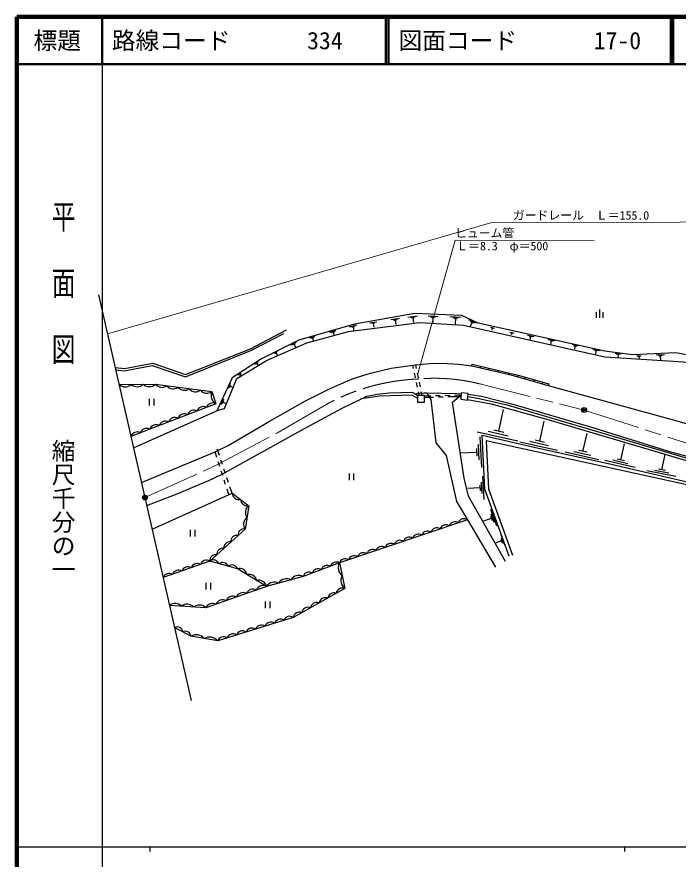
# Model space of a CAD drawing. Units: millimetres, scale not verified. Extents: x 40000 to 680000, y 20000 to 380000.
# Drawn here: x 40000 to 179292, y 202409 to 380000 of the extents above; entities that cross this region are included whole.
import ezdxf
from ezdxf.enums import TextEntityAlignment as Align

# ---------------------------------------------------------------- set-up
doc = ezdxf.new("R2010")
doc.units = ezdxf.units.MM
doc.header["$LTSCALE"] = 1000
doc.header["$PDMODE"] = 32
doc.header["$PDSIZE"] = 500
doc.linetypes.add('CHAIN', pattern=[18.5, 12, -1.5, 3.5, -1.5])
for name, color, linetype, lineweight in [('M-BGD', 7, 'Continuous', 25), ('M-BMK', 2, 'CHAIN', 13), ('M-BMK-SRVR', 3, 'Continuous', 25), ('M-STR-HTXT', 7, 'Continuous', 13), ('M-TTL', 2, 'Continuous', 140), ('M-TTL-BAND', 7, 'Continuous', 25), ('M-TTL-LINE', 7, 'Continuous', 50)]:
    doc.layers.add(name, color=color, linetype=linetype, lineweight=lineweight)
doc.layers.add('M-OTRS', color=6, linetype='Continuous')
doc.layers.add('M-TTL-TXT', color=7, linetype='Continuous')
doc.styles.add('@ＭＳ ゴシック', font='')
doc.styles.add('ＭＳ ゴシック', font='')
doc.styles.get('@ＭＳ ゴシック').set_extended_font_data('@MS Gothic')
doc.styles.get('ＭＳ ゴシック').set_extended_font_data('MS Gothic')

msp = doc.modelspace()

# ---------------------------------------------------------------- linework, layer by layer
at = {"layer": 'M-BGD'}
for p, q in [((162812, 316526), (162812, 318276)), ((118765, 316191), (120581, 316445)), ((119236, 316133), (120144, 316260)), ((122371, 316709), (124359, 316986)), ((122886, 316646), (123880, 316784)), ((123153, 316548), (123650, 316617)), ((123402, 316582), (123550, 315522)), ((126658, 316934), (128672, 316824)), ((127154, 316772), (128161, 316717)), ((127398, 316624), (127902, 316597)), ((127650, 316610), (127592, 315536)), ((131231, 316821), (133579, 316694)), ((131809, 316633), (132983, 316569)), ((132094, 316461), (132681, 316429)), ((132388, 316445), (132320, 315192)), ((135112, 316161), (136801, 315456)), ((162112, 316526), (162112, 317751)), ((163512, 316526), (163512, 317751)), ((110038, 314617), (111608, 315052)), ((110460, 314621), (111244, 314838)), ((110685, 314571), (111077, 314679)), ((110881, 314625), (110916, 313757)), ((114291, 315484), (115793, 315693)), ((114680, 315436), (115432, 315541)), ((114882, 315362), (115258, 315414)), ((115070, 315388), (115164, 314585)), ((119480, 316044), (119934, 316108)), ((119707, 316076), (119842, 315107)), ((135487, 315872), (136332, 315520)), ((135862, 315583), (135487, 314683)), ((135651, 315671), (136073, 315495)), ((139745, 314545), (140517, 314377)), ((139916, 314400), (140302, 314316)), ((140109, 314358), (140019, 313946)), ((101664, 312310), (102754, 312612)), ((105930, 313539), (107236, 313901)), ((106305, 313455), (106958, 313637)), ((106632, 313546), (106825, 312849)), ((143864, 313550), (144669, 313375)), ((144042, 313399), (144444, 313312)), ((144243, 313355), (144149, 312926)), ((147573, 312908), (148949, 312608)), ((147877, 312649), (148565, 312500)), ((148221, 312574), (148061, 311841)), ((97695, 310840), (98900, 311446)), ((98077, 310830), (98680, 311134)), ((98378, 310982), (98702, 310339)), ((101977, 312240), (102522, 312391)), ((102249, 312316), (102410, 311735)), ((151835, 312069), (153379, 311733)), ((152199, 311882), (152971, 311714)), ((152369, 311737), (152755, 311653)), ((152562, 311695), (152383, 310872)), ((156943, 311004), (158364, 310694)), ((94034, 309117), (94954, 309580)), ((94326, 309110), (94786, 309341)), ((94556, 309225), (94803, 308735)), ((157257, 310737), (157967, 310582)), ((157612, 310660), (157447, 309902)), ((161238, 310000), (162841, 309651)), ((161615, 309806), (162417, 309632)), ((161793, 309656), (162193, 309568)), ((161993, 309612), (161807, 308757)), ((165999, 309071), (167301, 308931)), ((90035, 306787), (90903, 307338)), ((166306, 308862), (166957, 308792)), ((166631, 308827), (166557, 308133)), ((170597, 308530), (171469, 308563)), ((170820, 308422), (171256, 308439)), ((171038, 308430), (171056, 307966)), ((174632, 308747), (176420, 308815)), ((175083, 308645), (175977, 308679)), ((175311, 308534), (175758, 308551)), ((175535, 308543), (175571, 307589)), ((90326, 306809), (90760, 307085)), ((90543, 306947), (90837, 306484)), ((123569, 305834), (123418, 306544)), ((123971, 306622), (124123, 305880)), ((137649, 306343), (137565, 305986)), ((137649, 306343), (137568, 305998)), ((139462, 305916), (139381, 305571)), ((86565, 304527), (87274, 304977)), ((86803, 304545), (87157, 304770)), ((86980, 304657), (87220, 304279)), ((123986, 303878), (123778, 304856)), ((124324, 304901), (124525, 303921)), ((141442, 305450), (141363, 305117)), ((143556, 304952), (143481, 304632)), ((145567, 304479), (145473, 304082)), ((147066, 304043), (146954, 303658)), ((84511, 301655), (85033, 302766)), ((84790, 301863), (85051, 302419)), ((84921, 302141), (85497, 301831)), ((124403, 301922), (124195, 302900)), ((124725, 302942), (124926, 301962)), ((149028, 303472), (148919, 303098)), ((150723, 302979), (150617, 302614)), ((124763, 300235), (124612, 300944)), ((125127, 300982), (125279, 300240)), ((128196, 300138), (129195, 300163)), ((130195, 300189), (131195, 300214)), ((132194, 300240), (133574, 300275)), ((67843, 299429), (67843, 298029)), ((68893, 298029), (68893, 299429)), ((83012, 298245), (83580, 299455)), ((83316, 298472), (83600, 299076)), ((83458, 298774), (84103, 298471)), ((125816, 300077), (127196, 300112)), ((126540, 299738), (125816, 299703)), ((127790, 299772), (126540, 299738)), ((129789, 299828), (128790, 299800)), ((132040, 299890), (130789, 299855)), ((133540, 299900), (132040, 299890)), ((141505, 292641), (142534, 297189)), ((150140, 290514), (151096, 294736)), ((145512, 290539), (136984, 292468)), ((137538, 291434), (137851, 284994)), ((143508, 291590), (139245, 292555)), ((142571, 292399), (140439, 292882)), ((159238, 288388), (160097, 292184)), ((137187, 289803), (137344, 286583)), ((153859, 288563), (145944, 290354)), ((152000, 289538), (148042, 290434)), ((151130, 290290), (149151, 290738)), ((167216, 286572), (167987, 289979)), ((82125, 287096), (81742, 288275)), ((82660, 287511), (82216, 288828)), ((136836, 288172), (133402, 288005)), ((136797, 288977), (136876, 287367)), ((162582, 286634), (155465, 288245)), ((160910, 287511), (157352, 288317)), ((160128, 288187), (158349, 288590)), ((175890, 284486), (176526, 287756)), ((82742, 285193), (82433, 286145)), ((83298, 285615), (82979, 286563)), ((170218, 284997), (163829, 286443)), ((168717, 285784), (165523, 286507)), ((168015, 286391), (166418, 286752)), ((83358, 283291), (83050, 284242)), ((83936, 283720), (83617, 284668)), ((178797, 283072), (172665, 284265)), ((177343, 283779), (174278, 284375)), ((176656, 284337), (175124, 284635)), ((84575, 281824), (84255, 282772)), ((109964, 283700), (109964, 282300)), ((111014, 282300), (111014, 283700)), ((138090, 283163), (138328, 278264)), ((83975, 281388), (83667, 282340)), ((85337, 279559), (84894, 280877)), ((137556, 280682), (134943, 280555)), ((137526, 281294), (137586, 280069)), ((137823, 281922), (137942, 279473)), ((68482, 271988), (85337, 279559)), ((84666, 279258), (84284, 280437)), ((139762, 276201), (141050, 272671)), ((139935, 274264), (138052, 273577)), ((139774, 274706), (140096, 273823)), ((139848, 275233), (140493, 273468)), ((76507, 271837), (76507, 270437)), ((77557, 270437), (77557, 271837)), ((141945, 270865), (142847, 268395)), ((142006, 270187), (142457, 268952)), ((142066, 269509), (140749, 269029)), ((141954, 269818), (142179, 269201)), ((79795, 260640), (79795, 259240)), ((80845, 259240), (80845, 260640)), ((92325, 256730), (92325, 255330)), ((93375, 255330), (93375, 256730))]:
    msp.add_line(p, q, dxfattribs=at)
for points in [[(215334, 299828), (203485, 306107), (194599, 306463), (182513, 308477), (178840, 309188), (169598, 308714), (163852, 309543), (137193, 315408), (133698, 317067), (123863, 317423), (111093, 315193), (99429, 311841), (91530, 307865), (85369, 303863), (82118, 296940)], [(83756, 297418), (86363, 303757), (92583, 307549), (101114, 311301), (109882, 313631), (124851, 315566), (134093, 314974), (163852, 308299), (180440, 307292), (196139, 304448), (202952, 304271), (215037, 297636)], [(60717, 306081), (62662, 305863), (68665, 306951), (75511, 304581), (89246, 310014), (96776, 313990)], [(60832, 305575), (62627, 305371), (68501, 306471), (75499, 304096), (89284, 309622), (96200, 313250)], [(66245, 281809), (81742, 288275), (84476, 289640), (93323, 294814), (100827, 299039), (105961, 301607), (110819, 303739), (114492, 304885), (118876, 305951), (123418, 306544), (123971, 306622), (126933, 306899), (129619, 307017), (133055, 306741), (135819, 306386), (143758, 304569), (151933, 302239), (179040, 294800), (186044, 292773)], [(135819, 306386), (135877, 306761), (145567, 304479), (152026, 302600), (151933, 302239)], [(61538, 302474), (69187, 302545), (81062, 300992), (81931, 298411), (64029, 291540)], [(67344, 276985), (74133, 279605), (77556, 281053), (80453, 282238), (83262, 283588), (99831, 292770), (108402, 297391), (112707, 299563), (113703, 300010), (115862, 300467), (118442, 300695), (123340, 300835), (124410, 300151)], [(124427, 299546), (123200, 300215), (116469, 300021), (113044, 299504), (112480, 299448)], [(123798, 300542), (124671, 300664), (125781, 300746), (126272, 300746), (132662, 300588), (133592, 300483)], [(126272, 300746), (127230, 299340), (128257, 290177), (130416, 287544), (132601, 277828), (134925, 273981), (140816, 263979)], [(142923, 265164), (135129, 278934), (134207, 282713), (131759, 298747), (133574, 300275)], [(135021, 300428), (137865, 300053), (144505, 298367), (160816, 293589), (177444, 288375), (186607, 285927), (193123, 284465), (199416, 283188), (205235, 282346), (215425, 281477), (223482, 281003), (251150, 278885), (255152, 278745), (258874, 278903), (262209, 279465), (267106, 280676)], [(134928, 299320), (139897, 298397), (151867, 295072), (176946, 287647), (184766, 285317), (192152, 283658), (198510, 282394), (206196, 281251), (214429, 280531), (229279, 279460), (244866, 278355), (251431, 277898), (257926, 277986), (260682, 278372), (262911, 278846), (267141, 280024)], [(267141, 280333), (260135, 278624), (257772, 278355), (255197, 278238), (251546, 278367), (246198, 278718), (240394, 279128), (222838, 280514), (208830, 281594), (205276, 281857), (201774, 282173), (195639, 283411), (189346, 284753), (184106, 286044), (162121, 292573), (143532, 298076), (137397, 299472), (134975, 299881)], [(64583, 289107), (82394, 297063), (83756, 297418)], [(143732, 266260), (138572, 280399), (138019, 291773), (149248, 289232), (164928, 285757), (183017, 281570), (190244, 280109), (197669, 279003), (205489, 278134), (213862, 277621), (234004, 276120), (247630, 275212), (256398, 275172), (261651, 275409), (265679, 275844), (266430, 269169)], [(266430, 269169), (265600, 269130), (264771, 275054), (257938, 274303), (252606, 274264), (247314, 274303), (241153, 274777), (228317, 275765), (209715, 276950), (202487, 277700), (196642, 278332), (190758, 279201), (138861, 290575), (139335, 280465), (144430, 266523)], [(85337, 279559), (88853, 276913), (88063, 272016), (80638, 265223), (70811, 261761)], [(134925, 273981), (107930, 264864), (100312, 262033), (92605, 259930), (79814, 255398), (72146, 255901)], [(107930, 264864), (109080, 259466), (98219, 253384), (82302, 248447), (76655, 249435), (73205, 251254)], [(92605, 259930), (86443, 263643), (80638, 265223)]]:
    msp.add_lwpolyline(points, dxfattribs=at)
for points in [[(124417, 300231), (125816, 300246), (125816, 298702), (124427, 298702), (124427, 300231)], [(133615, 300723), (133491, 299365), (134918, 299209), (135035, 300598)]]:
    msp.add_lwpolyline(points, close=True, dxfattribs=at)
for centre, radius, start, end in [((62800, 303861), 1875, 227.70637, 313.36307), ((65350, 303885), 1875, 227.70637, 313.36307), ((67900, 303909), 1875, 227.70637, 313.36307), ((70528, 303564), 1684, 217.22556, 307.86818), ((72903, 303253), 1684, 217.22556, 307.86818), ((75278, 302943), 1684, 217.22556, 307.86818), ((77653, 302632), 1684, 217.22556, 307.86818), ((80028, 302321), 1684, 217.22556, 307.86818), ((83016, 300213), 2103, 158.27533, 238.94499), ((81254, 297204), 1385, 60.71383, 161.28383), ((77275, 295677), 1385, 60.71383, 161.28383), ((79264, 296440), 1385, 60.71383, 161.28383), ((73297, 294150), 1385, 60.71383, 161.28383), ((75286, 294913), 1385, 60.71383, 161.28383), ((67330, 291859), 1385, 60.71383, 161.28383), ((69319, 292622), 1385, 60.71383, 161.28383), ((71308, 293386), 1385, 60.71383, 161.28383), ((65340, 291095), 1385, 60.71383, 161.28383), ((86794, 279665), 1460, 184.13675, 281.91772), ((88551, 278341), 1460, 184.13675, 281.91772), ((89927, 275484), 1788, 126.9218, 214.7535), ((89532, 273035), 1788, 126.9218, 214.7535), ((132284, 272260), 1286, 56.32617, 160.99579), ((134212, 272911), 1286, 56.32617, 160.99579), ((87835, 270774), 1263, 79.61551, 185.29488), ((128428, 270957), 1286, 56.32617, 160.99579), ((130356, 271608), 1286, 56.32617, 160.99579), ((86350, 269415), 1263, 79.61551, 185.29488), ((122643, 269004), 1286, 56.32617, 160.99579), ((124571, 269655), 1286, 56.32617, 160.99579), ((126499, 270306), 1286, 56.32617, 160.99579), ((84865, 268056), 1263, 79.61551, 185.29488), ((116858, 267050), 1286, 56.32617, 160.99579), ((118787, 267701), 1286, 56.32617, 160.99579), ((120715, 268352), 1286, 56.32617, 160.99579), ((81895, 265339), 1263, 79.61551, 185.29488), ((83380, 266698), 1263, 79.61551, 185.29488), ((113002, 265748), 1286, 56.32617, 160.99579), ((114930, 266399), 1286, 56.32617, 160.99579), ((77967, 263396), 1335, 58.12809, 160.68087), ((79932, 264089), 1335, 58.12809, 160.68087), ((81407, 264230), 1256, 21.77619, 127.77954), ((83342, 263704), 1256, 21.77619, 127.77954), ((107250, 263777), 1282, 57.9704, 162.79408), ((109835, 263859), 2154, 152.18348, 231.86602), ((109146, 264445), 1286, 56.32617, 160.99579), ((111074, 265096), 1286, 56.32617, 160.99579), ((74037, 262012), 1335, 58.12809, 160.68087), ((76002, 262704), 1335, 58.12809, 160.68087), ((85277, 263177), 1256, 21.77619, 127.77954), ((86857, 262007), 1687, 13.65059, 104.2061), ((101537, 261654), 1282, 57.9704, 162.79408), ((103441, 262362), 1282, 57.9704, 162.79408), ((105346, 263069), 1282, 57.9704, 162.79408), ((72072, 261320), 1335, 58.12809, 160.68087), ((88911, 260770), 1687, 13.65059, 104.2061), ((90965, 259532), 1687, 13.65059, 104.2061), ((96859, 259513), 2023, 64.0999, 146.42483), ((99428, 260214), 2023, 64.0999, 146.42483), ((110410, 261160), 2154, 152.18348, 231.86602), ((89751, 257828), 1529, 61.80399, 157.21792), ((91882, 258583), 1529, 61.80399, 157.21792), ((94290, 258812), 2023, 64.0999, 146.42483), ((108578, 258239), 1326, 67.78079, 170.71686), ((85487, 256317), 1529, 61.80399, 157.21792), ((87619, 257072), 1529, 61.80399, 157.21792), ((104958, 256211), 1326, 67.78079, 170.71686), ((106768, 257225), 1326, 67.78079, 170.71686), ((73333, 254430), 1890, 43.59586, 128.89724), ((75889, 254262), 1890, 43.59586, 128.89724), ((78445, 254095), 1890, 43.59586, 128.89724), ((81224, 254806), 1529, 61.80399, 157.21792), ((83355, 255562), 1529, 61.80399, 157.21792), ((103148, 255198), 1326, 67.78079, 170.71686), ((99528, 253170), 1326, 67.78079, 170.71686), ((101338, 254184), 1326, 67.78079, 170.71686), ((93492, 251044), 1335, 55.9447, 158.52033), ((95482, 251661), 1335, 55.9447, 158.52033), ((97471, 252278), 1335, 55.9447, 158.52033), ((73740, 250179), 1201, 7.89916, 116.49573), ((75465, 249270), 1201, 7.89916, 116.49573), ((87524, 249193), 1335, 55.9447, 158.52033), ((89513, 249810), 1335, 55.9447, 158.52033), ((91503, 250427), 1335, 55.9447, 158.52033), ((77756, 247410), 2304, 41.62272, 118.54423), ((80580, 246916), 2304, 41.62272, 118.54423), ((83544, 247958), 1335, 55.9447, 158.52033), ((85534, 248576), 1335, 55.9447, 158.52033)]:
    msp.add_arc(centre, radius, start, end, dxfattribs=at)
at = {"layer": 'M-BMK'}
msp.add_line((136379, 302881), (159495, 297106), dxfattribs=at)
for points in [[(66968, 278637), (82573, 285737), (94896, 292313), (105322, 298356)], [(159495, 297106), (184152, 289122), (196504, 286456), (205479, 285034), (230272, 283079), (249460, 281611), (251751, 281611), (255121, 281690), (258075, 282111)]]:
    msp.add_lwpolyline(points, dxfattribs=at)
for centre, radius, start, end in [((128009, 265009), 38786, 75.64058, 94.96206), ((126281, 259767), 43913, 92.123, 118.50709)]:
    msp.add_arc(centre, radius, start, end, dxfattribs=at)
at = {"layer": 'M-BMK-SRVR'}
for p, q in [((57231, 321385), (66968, 278637)), ((66968, 278637), (76705, 235888))]:
    msp.add_line(p, q, dxfattribs=at)
for centre in [(159495, 297106), (66968, 278637)]:
    msp.add_circle(centre, 500, dxfattribs=at)
for p in [(159495, 297106), (66968, 278637)]:
    msp.add_point(p, dxfattribs=at)
at = {"layer": 'M-OTRS'}
msp.add_point((66968, 278637), dxfattribs=at)
at = {"layer": 'M-STR-HTXT'}
for points in [[(219404, 336790), (140071, 336674), (59106, 313152)], [(124401, 304523), (132290, 332928), (161634, 332849)]]:
    msp.add_lwpolyline(points, dxfattribs=at)
at = {"layer": 'M-TTL'}
for p, q in [((40000, 380000), (40000, 20000)), ((680000, 380000), (40000, 380000))]:
    msp.add_line(p, q, dxfattribs=at)
at = {"layer": 'M-TTL-BAND'}
for p, q in [((58000, 370000), (58000, 20000)), ((40000, 205000), (579000, 205000)), ((68000, 205000), (68000, 204000)), ((168000, 205000), (168000, 204000))]:
    msp.add_line(p, q, dxfattribs=at)
at = {"layer": 'M-TTL-LINE'}
for p, q in [((58000, 380000), (58000, 370000)), ((117750, 380000), (117750, 370000)), ((118250, 380000), (118250, 370000)), ((177750, 380000), (177750, 370000)), ((178250, 380000), (178250, 370000)), ((40000, 370000), (680000, 370000))]:
    msp.add_line(p, q, dxfattribs=at)

# ---------------------------------------------------------------- texts
at = {"layer": 'M-STR-HTXT', "style": 'ＭＳ ゴシック'}
for s, p in [('ガードレール\u3000Ｌ＝155.0', (144463, 336680)), ('ヒューム管', (132290, 332928)), ('Ｌ＝8.3\u3000φ＝500', (132553, 330217))]:
    msp.add_text(s, height=1833, dxfattribs=at).set_placement(p, align=Align.BOTTOM_LEFT)
at = {"layer": 'M-TTL-BAND', "style": '@ＭＳ ゴシック', "width": 1.4}
msp.add_text('平  面  図', height=3666, rotation=270, dxfattribs=at).set_placement((49777, 306475), align=Align.MIDDLE_RIGHT)
at = {"layer": 'M-TTL-BAND', "style": '@ＭＳ ゴシック'}
msp.add_text('縮尺千分の一', height=3666, rotation=270, dxfattribs=at).set_placement((49777, 261030), align=Align.MIDDLE_RIGHT)
at = {"layer": 'M-TTL-TXT', "style": 'ＭＳ ゴシック'}
msp.add_text('標題', height=3666, dxfattribs=at).set_placement((48500, 375000), align=Align.MIDDLE_CENTER)
for s, p in [('路線コード', (60000, 375000)), ('334', (101142, 375000)), ('図面コード', (120380, 375000)), ('17-0', (161521, 375000))]:
    msp.add_text(s, height=3666, dxfattribs=at).set_placement(p, align=Align.MIDDLE_LEFT)

doc.saveas('drawing.dxf')
